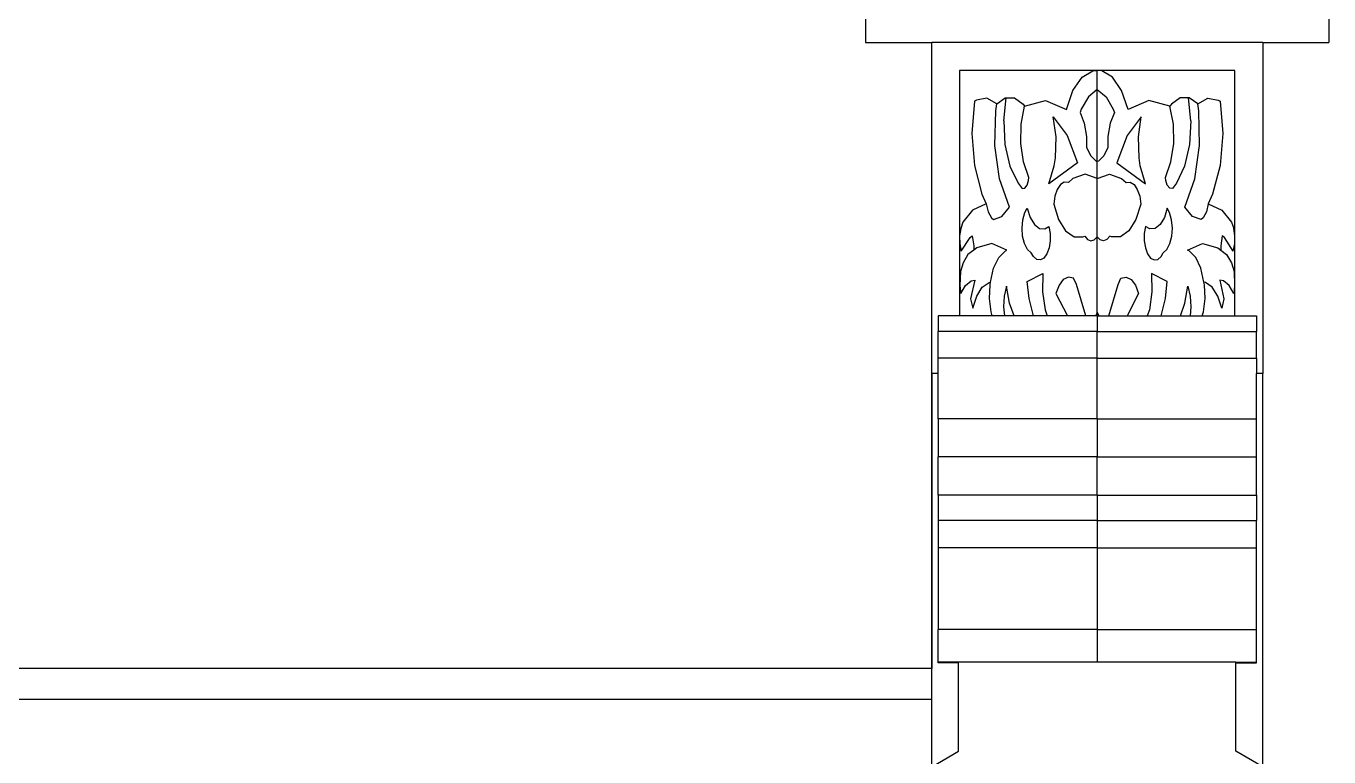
# Model space of a CAD drawing. Extents: x -24961 to 905641, y -154323 to 635957.
# Drawn here: x 426959 to 428534, y -126984 to -126101 of the extents above; entities that cross this region are included whole.
import ezdxf

# ---------------------------------------------------------------- set-up
doc = ezdxf.new("R2010")
doc.units = 0
doc.header["$LTSCALE"] = 1000
doc.header["$MEASUREMENT"] = 0
doc.layers.add('WALL', color=9, linetype='Continuous')

msp = doc.modelspace()

# ---------------------------------------------------------------- linework, layer by layer
for p, q in [((427973.6, -126080.7), (427973.6, -126120.5)), ((428533.6, -126080.7), (428533.6, -126120.5)), ((427973.6, -126120.5), (428053.6, -126120.5)), ((428053.6, -126520.5), (428053.6, -126120.5)), ((428453.6, -126120.5), (428053.6, -126120.5)), ((428453.6, -126120.5), (428453.6, -126520.5)), ((428453.6, -126120.5), (428533.6, -126120.5)), ((428087.3, -126154.2), (428087.3, -126354.3)), ((428253.6, -126154.2), (428087.3, -126154.2)), ((428224.1, -126178.7), (428235.2, -126162.5)), ((428235.2, -126162.5), (428248.2, -126154.7)), ((428248.2, -126154.7), (428253.6, -126154.2)), ((428259, -126154.7), (428253.6, -126154.2)), ((428253.6, -126177.2), (428253.6, -126154.2)), ((428419.9, -126154.2), (428253.6, -126154.2)), ((428272.1, -126162.5), (428259, -126154.7)), ((428283.1, -126178.7), (428272.1, -126162.5)), ((428419.9, -126354.3), (428419.9, -126154.2)), ((428216.4, -126201.4), (428224.1, -126178.7)), ((428253.6, -126177.2), (428243, -126186)), ((428253.6, -126177.2), (428264.2, -126186)), ((428253.6, -126264.5), (428253.6, -126177.2)), ((428290.9, -126201.4), (428283.1, -126178.7)), ((428105.1, -126191.5), (428101.9, -126230.3)), ((428107.5, -126190), (428105.1, -126191.5)), ((428120, -126187.8), (428107.5, -126190)), ((428132.1, -126194.7), (428120, -126187.8)), ((428131, -126202.9), (428132.1, -126194.7)), ((428132.1, -126194.7), (428142.5, -126187.2)), ((428140.6, -126215.1), (428143.6, -126187.2)), ((428142.5, -126187.2), (428143.6, -126187.2)), ((428143.6, -126187.2), (428153.5, -126187.4)), ((428153.5, -126187.4), (428163.9, -126195.1)), ((428163.9, -126195.1), (428165.7, -126197.5)), ((428165.7, -126197.5), (428191.2, -126190.5)), ((428191.2, -126190.5), (428216.4, -126201.4)), ((428243, -126186), (428234.3, -126201.2)), ((428264.2, -126186), (428272.9, -126201.2)), ((428316, -126190.5), (428290.9, -126201.4)), ((428341.5, -126197.5), (428316, -126190.5)), ((428343.4, -126195.1), (428341.5, -126197.5)), ((428353.7, -126187.4), (428343.4, -126195.1)), ((428363.7, -126187.2), (428353.7, -126187.4)), ((428366.7, -126215.1), (428363.7, -126187.2)), ((428364.7, -126187.2), (428363.7, -126187.2)), ((428375.1, -126194.7), (428364.7, -126187.2)), ((428375.1, -126194.7), (428387.2, -126187.8)), ((428376.2, -126202.9), (428375.1, -126194.7)), ((428387.2, -126187.8), (428399.7, -126190)), ((428399.7, -126190), (428402.1, -126191.5)), ((428402.1, -126191.5), (428405.3, -126230.3)), ((428129.9, -126244.9), (428131, -126202.9)), ((428161.6, -126219.2), (428165.7, -126197.5)), ((428203.8, -126234.6), (428200.5, -126210.2)), ((428200.5, -126210.2), (428217.4, -126233)), ((428234.3, -126201.2), (428232.9, -126204.9)), ((428232.9, -126204.9), (428237.9, -126218.1)), ((428274.3, -126204.9), (428269.3, -126218.1)), ((428272.9, -126201.2), (428274.3, -126204.9)), ((428306.7, -126210.2), (428289.8, -126233)), ((428303.4, -126234.6), (428306.7, -126210.2)), ((428345.6, -126219.2), (428341.5, -126197.5)), ((428377.3, -126244.9), (428376.2, -126202.9)), ((428140.6, -126215.1), (428142.1, -126243.8)), ((428161.2, -126242.4), (428161.6, -126219.2)), ((428237.9, -126218.1), (428240.6, -126233.9)), ((428269.3, -126218.1), (428266.6, -126233.9)), ((428346, -126242.4), (428345.6, -126219.2)), ((428366.7, -126215.1), (428365.1, -126243.8)), ((428101.9, -126230.3), (428105.1, -126269.1)), ((428164.5, -126264.7), (428161.2, -126242.4)), ((428203, -126259.9), (428203.8, -126234.6)), ((428217.4, -126233), (428229.8, -126266)), ((428240.6, -126233.9), (428240.7, -126247.3)), ((428266.6, -126233.9), (428266.5, -126247.3)), ((428289.8, -126233), (428277.4, -126266)), ((428304.2, -126259.9), (428303.4, -126234.6)), ((428342.7, -126264.7), (428346, -126242.4)), ((428405.3, -126230.3), (428402.2, -126269.1)), ((428135.6, -126285.3), (428129.9, -126244.9)), ((428142.1, -126243.8), (428148.1, -126269.9)), ((428240.7, -126247.3), (428245.8, -126257.6)), ((428245.8, -126257.6), (428252.2, -126263.9)), ((428261.4, -126257.6), (428255, -126263.9)), ((428266.5, -126247.3), (428261.4, -126257.6)), ((428365.1, -126243.8), (428359.1, -126269.9)), ((428371.6, -126285.3), (428377.3, -126244.9)), ((428105.1, -126269.1), (428114.3, -126303.6)), ((428148.1, -126269.9), (428158, -126290.6)), ((428171.1, -126283.5), (428164.5, -126264.7)), ((428229.8, -126266), (428195.3, -126291.4)), ((428195.3, -126291.4), (428201.6, -126269.6)), ((428201.6, -126269.6), (428203, -126259.9)), ((428252.2, -126263.9), (428253.6, -126264.5)), ((428255, -126263.9), (428253.6, -126264.5)), ((428253.6, -126284.8), (428253.6, -126264.5)), ((428277.4, -126266), (428311.9, -126291.4)), ((428305.6, -126269.6), (428304.2, -126259.9)), ((428311.9, -126291.4), (428305.6, -126269.6)), ((428336.1, -126283.5), (428342.7, -126264.7)), ((428359.1, -126269.9), (428349.2, -126290.6)), ((428402.2, -126269.1), (428392.9, -126303.6)), ((428147.6, -126319.5), (428135.6, -126285.3)), ((428158, -126290.6), (428162.8, -126296.9)), ((428168.9, -126293), (428170.7, -126287.3)), ((428170.7, -126287.3), (428171.1, -126283.5)), ((428213.8, -126289.3), (428209.2, -126292.2)), ((428218.7, -126289.6), (428213.8, -126289.3)), ((428224.2, -126284.9), (428218.7, -126289.6)), ((428238.9, -126279.8), (428224.2, -126284.9)), ((428253.6, -126284.8), (428238.9, -126279.8)), ((428253.6, -126284.8), (428268.3, -126279.8)), ((428253.6, -126355.2), (428253.6, -126284.8)), ((428268.3, -126279.8), (428283, -126284.9)), ((428283, -126284.9), (428288.5, -126289.6)), ((428288.5, -126289.6), (428293.4, -126289.3)), ((428293.4, -126289.3), (428298.1, -126292.2)), ((428336.5, -126287.3), (428336.1, -126283.5)), ((428338.3, -126293), (428336.5, -126287.3)), ((428349.2, -126290.6), (428344.5, -126296.9)), ((428359.6, -126319.5), (428371.6, -126285.3)), ((428114.3, -126303.6), (428119.5, -126315.3)), ((428162.8, -126296.9), (428166, -126296.4)), ((428166, -126296.4), (428168.9, -126293)), ((428202.4, -126306.2), (428201, -126315.8)), ((428205.2, -126298.1), (428202.4, -126306.2)), ((428209.2, -126292.2), (428205.2, -126298.1)), ((428298.1, -126292.2), (428302, -126298.1)), ((428302, -126298.1), (428304.9, -126306.2)), ((428304.9, -126306.2), (428306.2, -126315.8)), ((428341.2, -126296.4), (428338.3, -126293)), ((428344.5, -126296.9), (428341.2, -126296.4)), ((428392.9, -126303.6), (428387.7, -126315.3)), ((428119.5, -126315.3), (428102.9, -126323.2)), ((428119.5, -126315.3), (428121.7, -126325.1)), ((428138.5, -126330.6), (428147.6, -126319.5)), ((428166.2, -126326.1), (428169.1, -126320.7)), ((428169.1, -126320.7), (428172.5, -126332)), ((428201, -126315.8), (428206.9, -126334.3)), ((428306.2, -126315.8), (428300.3, -126334.3)), ((428338.1, -126320.7), (428334.7, -126332)), ((428341, -126326.1), (428338.1, -126320.7)), ((428368.7, -126330.6), (428359.6, -126319.5)), ((428387.7, -126315.3), (428385.5, -126325.1)), ((428387.7, -126315.3), (428404.3, -126323.2)), ((428091.3, -126337.5), (428088.6, -126345.3)), ((428102.9, -126323.2), (428091.3, -126337.5)), ((428121.7, -126325.1), (428125.7, -126332.3)), ((428125.7, -126332.3), (428128.1, -126334.6)), ((428128.1, -126334.6), (428138.5, -126330.6)), ((428162.7, -126344.7), (428163.7, -126334.8)), ((428163.7, -126334.8), (428166.2, -126326.1)), ((428172.5, -126332), (428177.6, -126340.5)), ((428206.9, -126334.3), (428215.4, -126347.9)), ((428300.3, -126334.3), (428291.8, -126347.9)), ((428334.7, -126332), (428329.6, -126340.5)), ((428343.5, -126334.8), (428341, -126326.1)), ((428344.5, -126344.7), (428343.5, -126334.8)), ((428379.1, -126334.6), (428368.7, -126330.6)), ((428381.5, -126332.3), (428379.1, -126334.6)), ((428385.5, -126325.1), (428381.5, -126332.3)), ((428404.3, -126323.2), (428416, -126337.5)), ((428416, -126337.5), (428418.6, -126345.3)), ((428088.6, -126345.3), (428087.3, -126354.3)), ((428163.4, -126354.7), (428162.7, -126344.7)), ((428177.6, -126340.5), (428183.7, -126345.3)), ((428183.7, -126345.3), (428190.2, -126345.7)), ((428190.2, -126345.7), (428195.3, -126342.8)), ((428195.3, -126342.8), (428196.7, -126351.3)), ((428196.7, -126351.3), (428196.8, -126360.3)), ((428215.4, -126347.9), (428225.6, -126355.2)), ((428291.8, -126347.9), (428281.7, -126355.2)), ((428310.5, -126351.3), (428310.4, -126360.3)), ((428311.9, -126342.8), (428310.5, -126351.3)), ((428317, -126345.7), (428311.9, -126342.8)), ((428323.5, -126345.3), (428317, -126345.7)), ((428329.6, -126340.5), (428323.5, -126345.3)), ((428343.8, -126354.7), (428344.5, -126344.7)), ((428419.9, -126354.3), (428418.6, -126345.3)), ((428087.3, -126354.3), (428087.5, -126363.8)), ((428087.3, -126354.3), (428087.3, -126450.9)), ((428087.5, -126363.8), (428089.2, -126372.6)), ((428089.2, -126372.6), (428100, -126356.3)), ((428100, -126356.3), (428102.5, -126354.1)), ((428102.5, -126354.1), (428104.3, -126366.3)), ((428104.3, -126366.3), (428104.4, -126371.4)), ((428107.9, -126368.8), (428104.4, -126371.4)), ((428126.3, -126363.5), (428107.9, -126368.8)), ((428144.4, -126371.3), (428126.3, -126363.5)), ((428165.7, -126363.6), (428163.4, -126354.7)), ((428169.3, -126370.5), (428165.7, -126363.6)), ((428195.4, -126368.8), (428192.8, -126375.9)), ((428196.8, -126360.3), (428195.4, -126368.8)), ((428225.6, -126355.2), (428236.3, -126355.3)), ((428236.3, -126355.3), (428238.5, -126354.5)), ((428238.5, -126354.5), (428242, -126358.7)), ((428242, -126358.7), (428246, -126360.3)), ((428246, -126360.3), (428250, -126359.1)), ((428250, -126359.1), (428253.6, -126355.2)), ((428257.2, -126359.1), (428253.6, -126355.2)), ((428253.6, -126446.2), (428253.6, -126355.2)), ((428261.2, -126360.3), (428257.2, -126359.1)), ((428265.2, -126358.7), (428261.2, -126360.3)), ((428268.8, -126354.5), (428265.2, -126358.7)), ((428270.9, -126355.3), (428268.8, -126354.5)), ((428281.7, -126355.2), (428270.9, -126355.3)), ((428310.4, -126360.3), (428311.8, -126368.8)), ((428311.8, -126368.8), (428314.4, -126375.9)), ((428337.9, -126370.5), (428341.5, -126363.6)), ((428341.5, -126363.6), (428343.8, -126354.7)), ((428362.8, -126371.3), (428381, -126363.5)), ((428381, -126363.5), (428399.3, -126368.8)), ((428399.3, -126368.8), (428402.8, -126371.4)), ((428402.9, -126366.3), (428402.8, -126371.4)), ((428404.7, -126354.1), (428402.9, -126366.3)), ((428407.2, -126356.3), (428404.7, -126354.1)), ((428418, -126372.6), (428407.2, -126356.3)), ((428418, -126372.6), (428419.7, -126363.8)), ((428419.7, -126363.8), (428419.9, -126354.3)), ((428419.9, -126450.9), (428419.9, -126354.3)), ((428097.3, -126376.8), (428091.5, -126386.7)), ((428104.4, -126371.4), (428097.3, -126376.8)), ((428128.4, -126393.4), (428134.6, -126380.3)), ((428134.6, -126380.3), (428142.7, -126372.2)), ((428142.7, -126372.2), (428144.4, -126371.3)), ((428173.8, -126374.6), (428169.3, -126370.5)), ((428176.5, -126379.2), (428173.8, -126374.6)), ((428180.5, -126382.7), (428176.5, -126379.2)), ((428184.9, -126383.3), (428180.5, -126382.7)), ((428189.2, -126381), (428184.9, -126383.3)), ((428192.8, -126375.9), (428189.2, -126381)), ((428314.4, -126375.9), (428318.1, -126381)), ((428318.1, -126381), (428322.3, -126383.3)), ((428322.3, -126383.3), (428326.7, -126382.7)), ((428326.7, -126382.7), (428330.7, -126379.2)), ((428330.7, -126379.2), (428333.4, -126374.6)), ((428333.4, -126374.6), (428337.9, -126370.5)), ((428364.5, -126372.2), (428362.8, -126371.3)), ((428372.6, -126380.3), (428364.5, -126372.2)), ((428378.9, -126393.4), (428372.6, -126380.3)), ((428402.8, -126371.4), (428409.9, -126376.8)), ((428409.9, -126376.8), (428415.7, -126386.7)), ((428088.3, -126397.2), (428087.7, -126414)), ((428091.5, -126386.7), (428088.3, -126397.2)), ((428124.6, -126410), (428128.4, -126393.4)), ((428169.1, -126409.4), (428187.9, -126399.6)), ((428187.9, -126399.6), (428187.5, -126422)), ((428319.3, -126399.6), (428319.7, -126422)), ((428338.2, -126409.4), (428319.3, -126399.6)), ((428382.6, -126410), (428378.9, -126393.4)), ((428415.7, -126386.7), (428418.9, -126397.2)), ((428418.9, -126397.2), (428419.5, -126414)), ((428087.7, -126414), (428088.7, -126424)), ((428088.7, -126424), (428094.3, -126414)), ((428094.3, -126414), (428101.2, -126408.5)), ((428105.6, -126407.7), (428100.5, -126430.1)), ((428101.2, -126408.5), (428105.6, -126407.7)), ((428107.9, -126426.9), (428114.7, -126416.1)), ((428114.7, -126416.1), (428122.9, -126410.5)), ((428122.9, -126410.5), (428124.6, -126410)), ((428123.3, -126429.8), (428124.1, -126413.2)), ((428124.1, -126413.2), (428124.6, -126410)), ((428144.1, -126415.1), (428141.2, -126426.9)), ((428147.6, -126435.4), (428144.1, -126415.1)), ((428171.2, -126429.9), (428169.1, -126409.4)), ((428207.4, -126413.9), (428203.6, -126423.9)), ((428212.6, -126407), (428207.4, -126413.9)), ((428218.7, -126404), (428212.6, -126407)), ((428224.9, -126405.4), (428218.7, -126404)), ((428228.4, -126412.8), (428224.9, -126405.4)), ((428239.7, -126450.9), (428228.4, -126412.8)), ((428267.5, -126450.9), (428278.8, -126412.8)), ((428278.8, -126412.8), (428282.3, -126405.4)), ((428282.3, -126405.4), (428288.5, -126404)), ((428288.5, -126404), (428294.6, -126407)), ((428294.6, -126407), (428299.8, -126413.9)), ((428299.8, -126413.9), (428303.6, -126423.9)), ((428336, -126429.9), (428338.2, -126409.4)), ((428359.6, -126435.4), (428363.1, -126415.1)), ((428363.1, -126415.1), (428366, -126426.9)), ((428383.1, -126413.2), (428382.6, -126410)), ((428384.3, -126410.5), (428382.6, -126410)), ((428383.9, -126429.8), (428383.1, -126413.2)), ((428392.5, -126416.1), (428384.3, -126410.5)), ((428399.4, -126426.9), (428392.5, -126416.1)), ((428406, -126408.5), (428401.6, -126407.7)), ((428401.6, -126407.7), (428406.7, -126430.1)), ((428412.9, -126414), (428406, -126408.5)), ((428418.5, -126424), (428412.9, -126414)), ((428419.5, -126414), (428418.5, -126424)), ((428100.5, -126430.1), (428103.1, -126441.6)), ((428103.1, -126441.6), (428107.9, -126426.9)), ((428125.3, -126446), (428123.3, -126429.8)), ((428141.2, -126426.9), (428140.4, -126440)), ((428176.4, -126450.9), (428171.2, -126429.9)), ((428187.5, -126422), (428190.6, -126443.4)), ((428203.6, -126423.9), (428217.6, -126450.9)), ((428303.6, -126423.9), (428289.6, -126450.9)), ((428319.7, -126422), (428316.6, -126443.4)), ((428330.8, -126450.9), (428336, -126429.9)), ((428366, -126426.9), (428366.9, -126440)), ((428381.9, -126446), (428383.9, -126429.8)), ((428404.1, -126441.6), (428399.4, -126426.9)), ((428406.7, -126430.1), (428404.1, -126441.6)), ((428126.8, -126450.9), (428125.3, -126446)), ((428140.4, -126440), (428141.4, -126450.9)), ((428153.1, -126450.9), (428147.6, -126435.4)), ((428190.6, -126443.4), (428193.2, -126450.9)), ((428253.6, -126446.2), (428251.8, -126450.9)), ((428253.6, -126446.2), (428255.4, -126450.9)), ((428253.6, -126450.9), (428253.6, -126446.2)), ((428316.6, -126443.4), (428314, -126450.9)), ((428354.1, -126450.9), (428359.6, -126435.4)), ((428366.9, -126440), (428365.8, -126450.9)), ((428380.4, -126450.9), (428381.9, -126446)), ((428061.2, -126450.9), (428061.2, -126469.7)), ((428087.3, -126450.9), (428061.2, -126450.9)), ((428126.8, -126450.9), (428087.3, -126450.9)), ((428141.4, -126450.9), (428126.8, -126450.9)), ((428153.1, -126450.9), (428141.4, -126450.9)), ((428176.4, -126450.9), (428153.1, -126450.9)), ((428193.2, -126450.9), (428176.4, -126450.9)), ((428217.6, -126450.9), (428193.2, -126450.9)), ((428239.7, -126450.9), (428217.6, -126450.9)), ((428251.8, -126450.9), (428239.7, -126450.9)), ((428253.6, -126450.9), (428251.8, -126450.9)), ((428253.6, -126450.9), (428253.6, -126469.7)), ((428253.6, -126450.9), (428255.4, -126450.9)), ((428255.4, -126450.9), (428267.5, -126450.9)), ((428267.5, -126450.9), (428289.6, -126450.9)), ((428289.6, -126450.9), (428314, -126450.9)), ((428314, -126450.9), (428330.8, -126450.9)), ((428330.8, -126450.9), (428354.1, -126450.9)), ((428354.1, -126450.9), (428365.8, -126450.9)), ((428365.8, -126450.9), (428380.4, -126450.9)), ((428380.4, -126450.9), (428419.9, -126450.9)), ((428419.9, -126450.9), (428446.1, -126450.9)), ((428446.1, -126450.9), (428446.1, -126469.7)), ((428253.6, -126469.7), (428061.2, -126469.7)), ((428061.2, -126501.8), (428061.2, -126469.7)), ((428253.6, -126469.7), (428446.1, -126469.7)), ((428253.6, -126501.8), (428253.6, -126469.7)), ((428446.1, -126501.8), (428446.1, -126469.7)), ((428253.6, -126501.8), (428061.2, -126501.8)), ((428061.2, -126520.5), (428061.2, -126501.8)), ((428253.6, -126501.8), (428446.1, -126501.8)), ((428253.6, -126575.1), (428253.6, -126501.8)), ((428446.1, -126501.8), (428446.1, -126520.5)), ((428061.2, -126520.5), (428053.6, -126520.5)), ((428053.6, -126520.5), (428053.6, -126876.9)), ((428061.2, -126575.1), (428061.2, -126520.5)), ((428453.6, -126520.5), (428446.1, -126520.5)), ((428446.1, -126575.1), (428446.1, -126520.5)), ((428453.6, -126995.7), (428453.6, -126520.5)), ((428253.6, -126575.1), (428061.2, -126575.1)), ((428061.2, -126575.1), (428061.2, -126621.4)), ((428253.6, -126575.1), (428446.1, -126575.1)), ((428253.6, -126575.1), (428253.6, -126621.4)), ((428446.1, -126621.4), (428446.1, -126575.1)), ((428253.6, -126621.4), (428061.2, -126621.4)), ((428061.2, -126667.6), (428061.2, -126621.4)), ((428253.6, -126621.4), (428446.1, -126621.4)), ((428253.6, -126667.6), (428253.6, -126621.4)), ((428446.1, -126667.6), (428446.1, -126621.4)), ((428061.2, -126667.6), (428061.2, -126698)), ((428253.6, -126667.6), (428061.2, -126667.6)), ((428253.6, -126667.6), (428253.6, -126698)), ((428253.6, -126667.6), (428446.1, -126667.6)), ((428446.1, -126667.6), (428446.1, -126698)), ((428253.6, -126698), (428061.2, -126698)), ((428061.2, -126698), (428061.2, -126731.1)), ((428253.6, -126698), (428253.6, -126731.1)), ((428253.6, -126698), (428446.1, -126698)), ((428446.1, -126731.1), (428446.1, -126698)), ((428253.6, -126731.1), (428061.2, -126731.1)), ((428061.2, -126731.1), (428061.2, -126829.9)), ((428253.6, -126731.1), (428253.6, -126829.9)), ((428253.6, -126731.1), (428446.1, -126731.1)), ((428446.1, -126829.9), (428446.1, -126731.1)), ((428253.6, -126829.9), (428061.2, -126829.9)), ((428061.2, -126869.4), (428061.2, -126829.9)), ((428253.6, -126829.9), (428253.6, -126869.4)), ((428253.6, -126829.9), (428446.1, -126829.9)), ((428446.1, -126869.4), (428446.1, -126829.9)), ((428061.2, -126869.7), (428061.2, -126869.4)), ((428086.1, -126869.4), (428061.2, -126869.4)), ((428086.1, -126869.7), (428061.2, -126869.7)), ((428061.2, -126870), (428061.2, -126869.7)), ((428086.1, -126870), (428061.2, -126870)), ((428253.6, -126869.4), (428086.1, -126869.4)), ((428086.1, -126869.7), (428086.1, -126869.4)), ((428086.1, -126870), (428086.1, -126869.7)), ((428086.1, -126977), (428086.1, -126870)), ((428421.1, -126869.4), (428253.6, -126869.4)), ((428421.1, -126869.4), (428446.1, -126869.4)), ((428421.1, -126869.7), (428421.1, -126869.4)), ((428421.1, -126869.7), (428446.1, -126869.7)), ((428421.1, -126870), (428421.1, -126869.7)), ((428421.1, -126870), (428446.1, -126870)), ((428421.1, -126977), (428421.1, -126870)), ((428446.1, -126869.7), (428446.1, -126869.4)), ((428446.1, -126870), (428446.1, -126869.7)), ((428053.6, -126876.9), (402953.6, -126876.9)), ((428053.6, -126914.5), (428053.6, -126876.9)), ((428053.6, -126914.5), (402953.6, -126914.5)), ((428053.6, -126995.7), (428053.6, -126914.5)), ((428053.6, -126995.7), (428086.1, -126977)), ((428453.6, -126995.7), (428421.1, -126977))]:
    msp.add_line(p, q)
at = {"layer": 'WALL'}
for p, q in [((427973.6, -126080.7), (427973.6, -126120.5)), ((428533.6, -126080.7), (428533.6, -126120.5)), ((427973.6, -126120.5), (428053.6, -126120.5)), ((428053.6, -126520.5), (428053.6, -126120.5)), ((428453.6, -126120.5), (428533.6, -126120.5)), ((428453.6, -126120.5), (428453.6, -126520.5)), ((428053.6, -126876.9), (428053.6, -126520.5)), ((428453.6, -126995.7), (428453.6, -126520.5)), ((428053.6, -126876.9), (402953.6, -126876.9))]:
    msp.add_line(p, q, dxfattribs=at)

doc.saveas('drawing.dxf')
